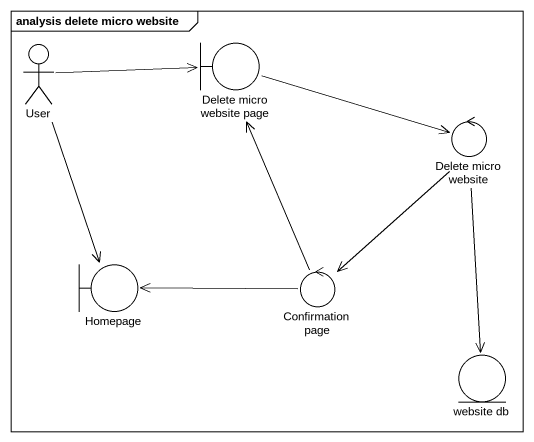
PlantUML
@startuml
mainframe analysis delete micro website
actor User
boundary "Delete micro website page" as Delete_micro_website_page
control "Delete micro website" as Delete_micro_website
boundary Homepage
control "Confirmation page" as Confirmation_page
entity "website db" as website_db
User -right-> Delete_micro_website_page
User --> Homepage
Delete_micro_website_page -right-> Delete_micro_website
Delete_micro_website --> Confirmation_page
Delete_micro_website --> website_db
Confirmation_page -up-> Delete_micro_website_page
Confirmation_page -left-> Homepage
@enduml
